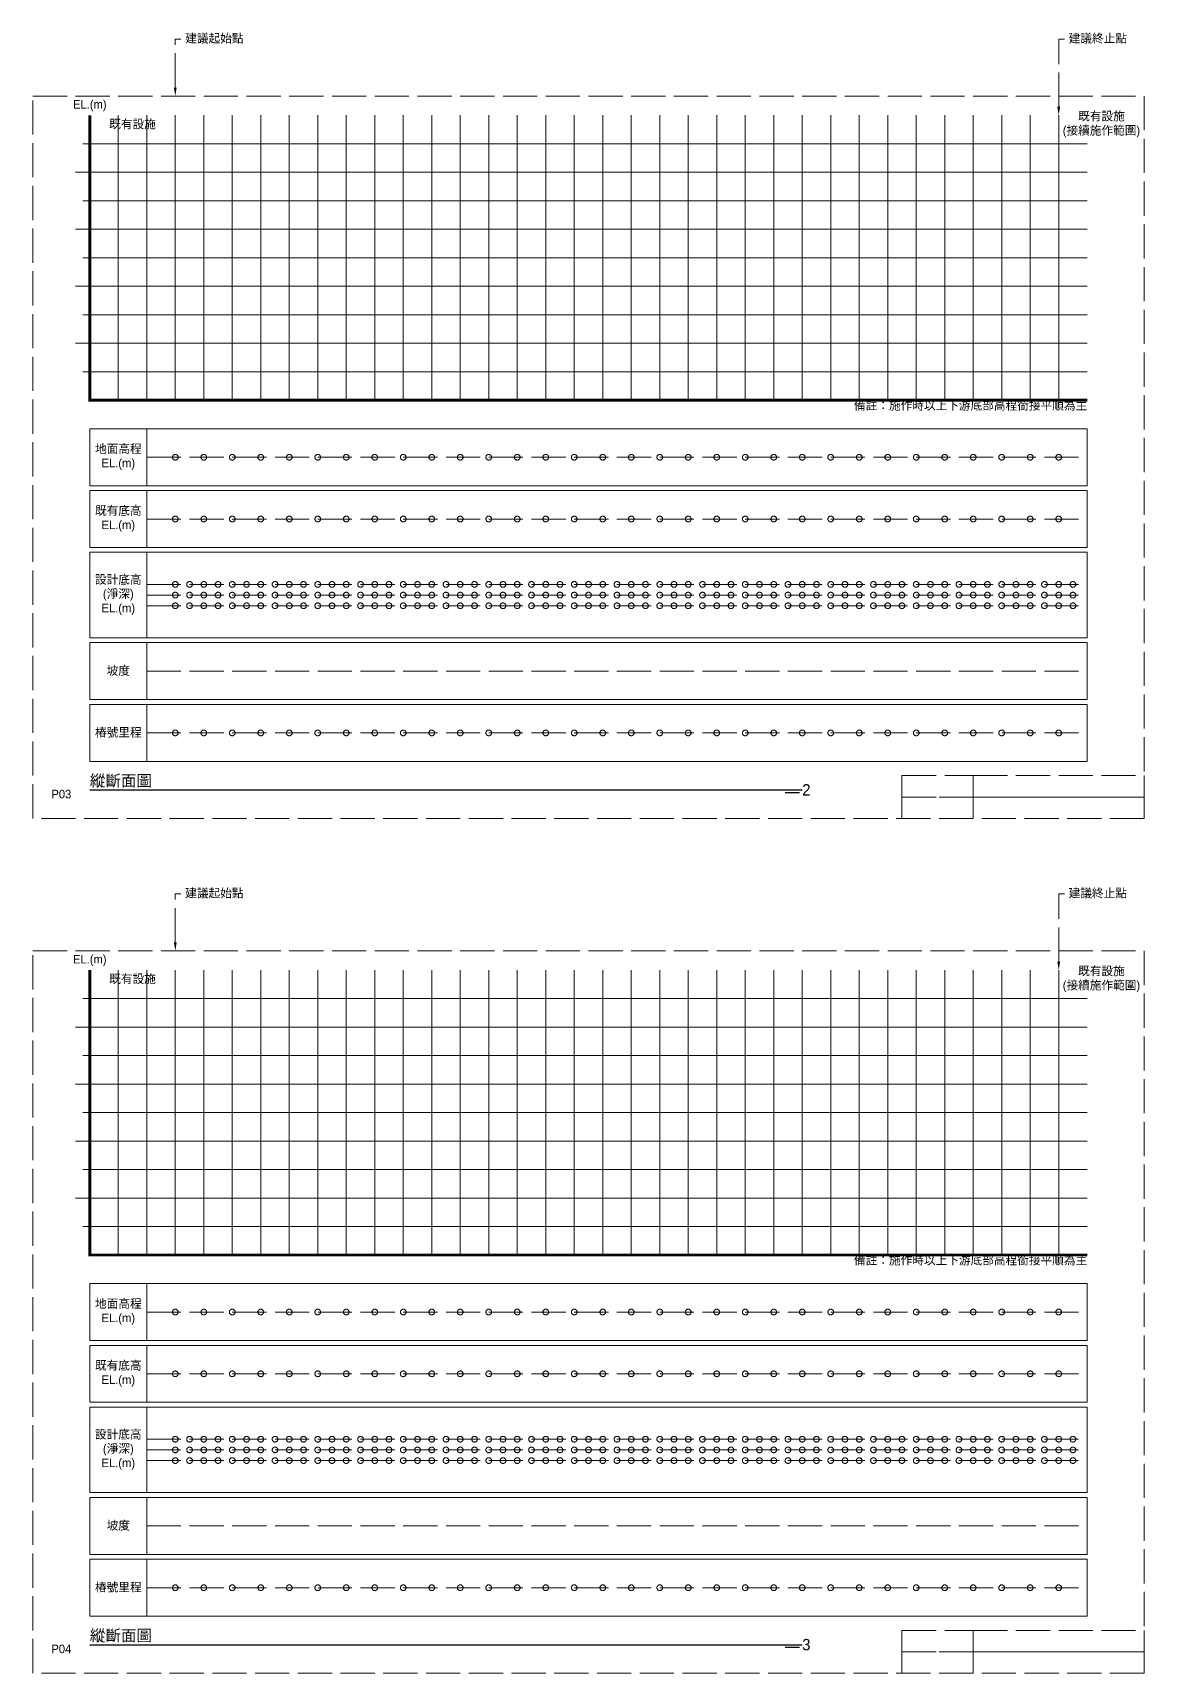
# Model space of a CAD drawing. Extents: x 0 to 729, y -900 to 276.
# Drawn here: x 0 to 390, y -900 to -324 of the extents above; entities that cross this region are included whole.
import ezdxf
from ezdxf import colors
from ezdxf.entities.mleader import LeaderData, LeaderLine
from ezdxf.math import Vec2, Vec3

# ---------------------------------------------------------------- set-up
doc = ezdxf.new("R2010")
doc.units = 0
doc.header["$MEASUREMENT"] = 0
doc.linetypes.add('ACAD_ISO02W100', pattern=[15, 12, -3])
for name, color, linetype, lineweight in [('一、1.基本-圖框', 7, 'Continuous', 20), ('一、2.基本-底圖', 9, 'Continuous', 20), ('三、3.文字-註解文字', 2, 'Continuous', 30)]:
    doc.layers.add(name, color=color, linetype=linetype, lineweight=lineweight)
doc.layers.add('一、4.基本-隱藏', color=9, linetype='ACAD_ISO02W100', lineweight=20, plot=False)
doc.styles.add('機動調整', font='kaiu.ttf')
doc.styles.add('次圖名', font='MS PGothic.ttf', dxfattribs={"height": 4})
doc.styles.add('註解文字', font='MS PGothic.ttf', dxfattribs={"height": 3})
doc.styles.add('說明文字', font='MS PGothic.ttf', dxfattribs={"height": 3})

# ---------------------------------------------------------------- blocks, each defined once
blk = doc.blocks.new('*U35')
at = {"layer": '一、4.基本-隱藏'}
blk.add_circle((10, 0), 1, dxfattribs=at)
blk = doc.blocks.new('*U36')
at = {"layer": '一、4.基本-隱藏', "color": 0, "linetype": 'ByBlock', "lineweight": -2, "transparency": 16777216}
for p in [(40, -473.25), (50, -473.25), (60, -473.25), (70, -473.25), (80, -473.25), (90, -473.25), (100, -473.25), (110, -473.25), (120, -473.25), (130, -473.25), (140, -473.25), (150, -473.25), (160, -473.25), (170, -473.25), (180, -473.25), (190, -473.25), (200, -473.25), (210, -473.25), (220, -473.25), (230, -473.25), (240, -473.25), (250, -473.25), (260, -473.25), (270, -473.25), (280, -473.25), (290, -473.25), (300, -473.25), (310, -473.25), (320, -473.25), (330, -473.25), (340, -473.25), (350, -473.25)]:
    blk.add_blockref('*U35', p, dxfattribs=at)
blk = doc.blocks.new('*U37')
at = {"layer": '一、4.基本-隱藏'}
blk.add_circle((10, 0), 1, dxfattribs=at)
blk = doc.blocks.new('*U38')
at = {"layer": '一、4.基本-隱藏', "color": 0, "linetype": 'ByBlock', "lineweight": -2, "transparency": 16777216}
for p in [(40, -494.9375), (50, -494.9375), (60, -494.9375), (70, -494.9375), (80, -494.9375), (90, -494.9375), (100, -494.9375), (110, -494.9375), (120, -494.9375), (130, -494.9375), (140, -494.9375), (150, -494.9375), (160, -494.9375), (170, -494.9375), (180, -494.9375), (190, -494.9375), (200, -494.9375), (210, -494.9375), (220, -494.9375), (230, -494.9375), (240, -494.9375), (250, -494.9375), (260, -494.9375), (270, -494.9375), (280, -494.9375), (290, -494.9375), (300, -494.9375), (310, -494.9375), (320, -494.9375), (330, -494.9375), (340, -494.9375), (350, -494.9375)]:
    blk.add_blockref('*U37', p, dxfattribs=at)
blk = doc.blocks.new('*U39')
at = {"layer": '一、4.基本-隱藏'}
blk.add_circle((10, 0), 1, dxfattribs=at)
blk = doc.blocks.new('*U40')
at = {"layer": '一、4.基本-隱藏', "color": 0, "linetype": 'ByBlock', "lineweight": -2, "transparency": 16777216}
for p in [(40, -521.625), (45, -521.625), (50, -521.625), (55, -521.625), (60, -521.625), (65, -521.625), (70, -521.625), (75, -521.625), (80, -521.625), (85, -521.625), (90, -521.625), (95, -521.625), (100, -521.625), (105, -521.625), (110, -521.625), (115, -521.625), (120, -521.625), (125, -521.625), (130, -521.625), (135, -521.625), (140, -521.625), (145, -521.625), (150, -521.625), (155, -521.625), (160, -521.625), (165, -521.625), (170, -521.625), (175, -521.625), (180, -521.625), (185, -521.625), (190, -521.625), (195, -521.625), (200, -521.625), (205, -521.625), (210, -521.625), (215, -521.625), (220, -521.625), (225, -521.625), (230, -521.625), (235, -521.625), (240, -521.625), (245, -521.625), (250, -521.625), (255, -521.625), (260, -521.625), (265, -521.625), (270, -521.625), (275, -521.625), (280, -521.625), (285, -521.625), (290, -521.625), (295, -521.625), (300, -521.625), (305, -521.625), (310, -521.625), (315, -521.625), (320, -521.625), (325, -521.625), (330, -521.625), (335, -521.625), (340, -521.625), (345, -521.625), (350, -521.625), (355, -521.625)]:
    blk.add_blockref('*U39', p, dxfattribs=at)
blk = doc.blocks.new('*U41')
at = {"layer": '一、4.基本-隱藏'}
blk.add_circle((10, 0), 1, dxfattribs=at)
blk = doc.blocks.new('*U42')
at = {"layer": '一、4.基本-隱藏', "color": 0, "linetype": 'ByBlock', "lineweight": -2, "transparency": 16777216}
for p in [(40, -570), (50, -570), (60, -570), (70, -570), (80, -570), (90, -570), (100, -570), (110, -570), (120, -570), (130, -570), (140, -570), (150, -570), (160, -570), (170, -570), (180, -570), (190, -570), (200, -570), (210, -570), (220, -570), (230, -570), (240, -570), (250, -570), (260, -570), (270, -570), (280, -570), (290, -570), (300, -570), (310, -570), (320, -570), (330, -570), (340, -570), (350, -570)]:
    blk.add_blockref('*U41', p, dxfattribs=at)
blk = doc.blocks.new('*U33')
at = {"layer": '一、4.基本-隱藏'}
blk.add_circle((10, 0), 1, dxfattribs=at)
blk = doc.blocks.new('*U34')
at = {"layer": '一、4.基本-隱藏', "color": 0, "linetype": 'ByBlock', "lineweight": -2, "transparency": 16777216}
for p in [(40, 78.375), (45, 78.375), (50, 78.375), (55, 78.375), (60, 78.375), (65, 78.375), (70, 78.375), (75, 78.375), (80, 78.375), (85, 78.375), (90, 78.375), (95, 78.375), (100, 78.375), (105, 78.375), (110, 78.375), (115, 78.375), (120, 78.375), (125, 78.375), (130, 78.375), (135, 78.375), (140, 78.375), (145, 78.375), (150, 78.375), (155, 78.375), (160, 78.375), (165, 78.375), (170, 78.375), (175, 78.375), (180, 78.375), (185, 78.375), (190, 78.375), (195, 78.375), (200, 78.375), (205, 78.375), (210, 78.375), (215, 78.375), (220, 78.375), (225, 78.375), (230, 78.375), (235, 78.375), (240, 78.375), (245, 78.375), (250, 78.375), (255, 78.375), (260, 78.375), (265, 78.375), (270, 78.375), (275, 78.375), (280, 78.375), (285, 78.375), (290, 78.375), (295, 78.375), (300, 78.375), (305, 78.375), (310, 78.375), (315, 78.375), (320, 78.375), (325, 78.375), (330, 78.375), (335, 78.375), (340, 78.375), (345, 78.375), (350, 78.375), (355, 78.375)]:
    blk.add_blockref('*U33', p, dxfattribs=at)
blk = doc.blocks.new('*U31')
at = {"layer": '一、4.基本-隱藏'}
blk.add_circle((10, 0), 1, dxfattribs=at)
blk = doc.blocks.new('*U32')
at = {"layer": '一、4.基本-隱藏', "color": 0, "linetype": 'ByBlock', "lineweight": -2, "transparency": 16777216}
for p in [(40, 78.375), (45, 78.375), (50, 78.375), (55, 78.375), (60, 78.375), (65, 78.375), (70, 78.375), (75, 78.375), (80, 78.375), (85, 78.375), (90, 78.375), (95, 78.375), (100, 78.375), (105, 78.375), (110, 78.375), (115, 78.375), (120, 78.375), (125, 78.375), (130, 78.375), (135, 78.375), (140, 78.375), (145, 78.375), (150, 78.375), (155, 78.375), (160, 78.375), (165, 78.375), (170, 78.375), (175, 78.375), (180, 78.375), (185, 78.375), (190, 78.375), (195, 78.375), (200, 78.375), (205, 78.375), (210, 78.375), (215, 78.375), (220, 78.375), (225, 78.375), (230, 78.375), (235, 78.375), (240, 78.375), (245, 78.375), (250, 78.375), (255, 78.375), (260, 78.375), (265, 78.375), (270, 78.375), (275, 78.375), (280, 78.375), (285, 78.375), (290, 78.375), (295, 78.375), (300, 78.375), (305, 78.375), (310, 78.375), (315, 78.375), (320, 78.375), (325, 78.375), (330, 78.375), (335, 78.375), (340, 78.375), (345, 78.375), (350, 78.375), (355, 78.375)]:
    blk.add_blockref('*U31', p, dxfattribs=at)
blk = doc.blocks.new('*U47')
at = {"layer": '一、4.基本-隱藏'}
blk.add_circle((10, 0), 1, dxfattribs=at)
blk = doc.blocks.new('*U48')
at = {"layer": '一、4.基本-隱藏', "color": 0, "linetype": 'ByBlock', "lineweight": -2, "transparency": 16777216}
for p in [(40, -773.25), (50, -773.25), (60, -773.25), (70, -773.25), (80, -773.25), (90, -773.25), (100, -773.25), (110, -773.25), (120, -773.25), (130, -773.25), (140, -773.25), (150, -773.25), (160, -773.25), (170, -773.25), (180, -773.25), (190, -773.25), (200, -773.25), (210, -773.25), (220, -773.25), (230, -773.25), (240, -773.25), (250, -773.25), (260, -773.25), (270, -773.25), (280, -773.25), (290, -773.25), (300, -773.25), (310, -773.25), (320, -773.25), (330, -773.25), (340, -773.25), (350, -773.25)]:
    blk.add_blockref('*U47', p, dxfattribs=at)
blk = doc.blocks.new('*U49')
at = {"layer": '一、4.基本-隱藏'}
blk.add_circle((10, 0), 1, dxfattribs=at)
blk = doc.blocks.new('*U50')
at = {"layer": '一、4.基本-隱藏', "color": 0, "linetype": 'ByBlock', "lineweight": -2, "transparency": 16777216}
for p in [(40, -794.9375), (50, -794.9375), (60, -794.9375), (70, -794.9375), (80, -794.9375), (90, -794.9375), (100, -794.9375), (110, -794.9375), (120, -794.9375), (130, -794.9375), (140, -794.9375), (150, -794.9375), (160, -794.9375), (170, -794.9375), (180, -794.9375), (190, -794.9375), (200, -794.9375), (210, -794.9375), (220, -794.9375), (230, -794.9375), (240, -794.9375), (250, -794.9375), (260, -794.9375), (270, -794.9375), (280, -794.9375), (290, -794.9375), (300, -794.9375), (310, -794.9375), (320, -794.9375), (330, -794.9375), (340, -794.9375), (350, -794.9375)]:
    blk.add_blockref('*U49', p, dxfattribs=at)
blk = doc.blocks.new('*U51')
at = {"layer": '一、4.基本-隱藏'}
blk.add_circle((10, 0), 1, dxfattribs=at)
blk = doc.blocks.new('*U52')
at = {"layer": '一、4.基本-隱藏', "color": 0, "linetype": 'ByBlock', "lineweight": -2, "transparency": 16777216}
for p in [(40, -821.625), (45, -821.625), (50, -821.625), (55, -821.625), (60, -821.625), (65, -821.625), (70, -821.625), (75, -821.625), (80, -821.625), (85, -821.625), (90, -821.625), (95, -821.625), (100, -821.625), (105, -821.625), (110, -821.625), (115, -821.625), (120, -821.625), (125, -821.625), (130, -821.625), (135, -821.625), (140, -821.625), (145, -821.625), (150, -821.625), (155, -821.625), (160, -821.625), (165, -821.625), (170, -821.625), (175, -821.625), (180, -821.625), (185, -821.625), (190, -821.625), (195, -821.625), (200, -821.625), (205, -821.625), (210, -821.625), (215, -821.625), (220, -821.625), (225, -821.625), (230, -821.625), (235, -821.625), (240, -821.625), (245, -821.625), (250, -821.625), (255, -821.625), (260, -821.625), (265, -821.625), (270, -821.625), (275, -821.625), (280, -821.625), (285, -821.625), (290, -821.625), (295, -821.625), (300, -821.625), (305, -821.625), (310, -821.625), (315, -821.625), (320, -821.625), (325, -821.625), (330, -821.625), (335, -821.625), (340, -821.625), (345, -821.625), (350, -821.625), (355, -821.625)]:
    blk.add_blockref('*U51', p, dxfattribs=at)
blk = doc.blocks.new('*U53')
at = {"layer": '一、4.基本-隱藏'}
blk.add_circle((10, 0), 1, dxfattribs=at)
blk = doc.blocks.new('*U54')
at = {"layer": '一、4.基本-隱藏', "color": 0, "linetype": 'ByBlock', "lineweight": -2, "transparency": 16777216}
for p in [(40, -870), (50, -870), (60, -870), (70, -870), (80, -870), (90, -870), (100, -870), (110, -870), (120, -870), (130, -870), (140, -870), (150, -870), (160, -870), (170, -870), (180, -870), (190, -870), (200, -870), (210, -870), (220, -870), (230, -870), (240, -870), (250, -870), (260, -870), (270, -870), (280, -870), (290, -870), (300, -870), (310, -870), (320, -870), (330, -870), (340, -870), (350, -870)]:
    blk.add_blockref('*U53', p, dxfattribs=at)
blk = doc.blocks.new('*U45')
at = {"layer": '一、4.基本-隱藏'}
blk.add_circle((10, 0), 1, dxfattribs=at)
blk = doc.blocks.new('*U46')
at = {"layer": '一、4.基本-隱藏', "color": 0, "linetype": 'ByBlock', "lineweight": -2, "transparency": 16777216}
for p in [(40, 78.375), (45, 78.375), (50, 78.375), (55, 78.375), (60, 78.375), (65, 78.375), (70, 78.375), (75, 78.375), (80, 78.375), (85, 78.375), (90, 78.375), (95, 78.375), (100, 78.375), (105, 78.375), (110, 78.375), (115, 78.375), (120, 78.375), (125, 78.375), (130, 78.375), (135, 78.375), (140, 78.375), (145, 78.375), (150, 78.375), (155, 78.375), (160, 78.375), (165, 78.375), (170, 78.375), (175, 78.375), (180, 78.375), (185, 78.375), (190, 78.375), (195, 78.375), (200, 78.375), (205, 78.375), (210, 78.375), (215, 78.375), (220, 78.375), (225, 78.375), (230, 78.375), (235, 78.375), (240, 78.375), (245, 78.375), (250, 78.375), (255, 78.375), (260, 78.375), (265, 78.375), (270, 78.375), (275, 78.375), (280, 78.375), (285, 78.375), (290, 78.375), (295, 78.375), (300, 78.375), (305, 78.375), (310, 78.375), (315, 78.375), (320, 78.375), (325, 78.375), (330, 78.375), (335, 78.375), (340, 78.375), (345, 78.375), (350, 78.375), (355, 78.375)]:
    blk.add_blockref('*U45', p, dxfattribs=at)
blk = doc.blocks.new('*U43')
at = {"layer": '一、4.基本-隱藏'}
blk.add_circle((10, 0), 1, dxfattribs=at)
blk = doc.blocks.new('*U44')
at = {"layer": '一、4.基本-隱藏', "color": 0, "linetype": 'ByBlock', "lineweight": -2, "transparency": 16777216}
for p in [(40, 78.375), (45, 78.375), (50, 78.375), (55, 78.375), (60, 78.375), (65, 78.375), (70, 78.375), (75, 78.375), (80, 78.375), (85, 78.375), (90, 78.375), (95, 78.375), (100, 78.375), (105, 78.375), (110, 78.375), (115, 78.375), (120, 78.375), (125, 78.375), (130, 78.375), (135, 78.375), (140, 78.375), (145, 78.375), (150, 78.375), (155, 78.375), (160, 78.375), (165, 78.375), (170, 78.375), (175, 78.375), (180, 78.375), (185, 78.375), (190, 78.375), (195, 78.375), (200, 78.375), (205, 78.375), (210, 78.375), (215, 78.375), (220, 78.375), (225, 78.375), (230, 78.375), (235, 78.375), (240, 78.375), (245, 78.375), (250, 78.375), (255, 78.375), (260, 78.375), (265, 78.375), (270, 78.375), (275, 78.375), (280, 78.375), (285, 78.375), (290, 78.375), (295, 78.375), (300, 78.375), (305, 78.375), (310, 78.375), (315, 78.375), (320, 78.375), (325, 78.375), (330, 78.375), (335, 78.375), (340, 78.375), (345, 78.375), (350, 78.375), (355, 78.375)]:
    blk.add_blockref('*U43', p, dxfattribs=at)

msp = doc.modelspace()

# ---------------------------------------------------------------- linework, layer by layer
at = {"layer": '一、1.基本-圖框', "const_width": 1}
for points in [[(370, -453.25), (20, -453.25), (20, -353.25)], [(370, -753.25), (20, -753.25), (20, -653.25)]]:
    msp.add_lwpolyline(points, dxfattribs=at)
at = {"layer": '一、1.基本-圖框'}
for points in [[(20, -363.25), (17.5, -363.25)], [(20, -373.25), (15, -373.25)], [(20, -383.25), (17.5, -383.25)], [(20, -393.25), (15, -393.25)], [(20, -403.25), (17.5, -403.25)], [(20, -413.25), (15, -413.25)], [(20, -423.25), (17.5, -423.25)], [(20, -433.25), (15, -433.25)], [(20, -433.25), (370, -433.25)], [(20, -443.25), (17.5, -443.25)], [(20, -663.25), (17.5, -663.25)], [(20, -673.25), (15, -673.25)], [(20, -683.25), (17.5, -683.25)], [(20, -693.25), (15, -693.25)], [(20, -703.25), (17.5, -703.25)], [(20, -713.25), (15, -713.25)], [(20, -723.25), (17.5, -723.25)], [(20, -733.25), (15, -733.25)], [(20, -733.25), (370, -733.25)], [(20, -743.25), (17.5, -743.25)]]:
    msp.add_lwpolyline(points, dxfattribs=at)
for points in [[(20, -463.25), (40, -463.25), (40, -483.25), (20, -483.25)], [(40, -463.25), (370, -463.25), (370, -483.25), (40, -483.25)], [(20, -484.94), (40, -484.94), (40, -504.94), (20, -504.94)], [(40, -484.94), (370, -484.94), (370, -504.94), (40, -504.94)], [(20, -506.62), (40, -506.62), (40, -536.62), (20, -536.62)], [(40, -506.62), (370, -506.62), (370, -536.62), (40, -536.62)], [(20, -538.31), (40, -538.31), (40, -558.31), (20, -558.31)], [(40, -538.31), (370, -538.31), (370, -558.31), (40, -558.31)], [(20, -560), (40, -560), (40, -580), (20, -580)], [(40, -560), (370, -560), (370, -580), (40, -580)], [(20, -763.25), (40, -763.25), (40, -783.25), (20, -783.25)], [(40, -763.25), (370, -763.25), (370, -783.25), (40, -783.25)], [(20, -784.94), (40, -784.94), (40, -804.94), (20, -804.94)], [(40, -784.94), (370, -784.94), (370, -804.94), (40, -804.94)], [(20, -806.63), (40, -806.63), (40, -836.63), (20, -836.63)], [(40, -806.63), (370, -806.63), (370, -836.63), (40, -836.63)], [(20, -838.31), (40, -838.31), (40, -858.31), (20, -858.31)], [(40, -838.31), (370, -838.31), (370, -858.31), (40, -858.31)], [(20, -860), (40, -860), (40, -880), (20, -880)], [(40, -860), (370, -860), (370, -880), (40, -880)]]:
    msp.add_lwpolyline(points, close=True, dxfattribs=at)
at = {"layer": '一、2.基本-底圖'}
for points in [[(30, -353.25), (30, -453.25)], [(40, -353.25), (40, -453.25)], [(50, -353.25), (50, -453.25)], [(60, -353.25), (60, -453.25)], [(70, -353.25), (70, -453.25)], [(80, -353.25), (80, -453.25)], [(90, -353.25), (90, -453.25)], [(100, -353.25), (100, -453.25)], [(110, -353.25), (110, -453.25)], [(120, -353.25), (120, -453.25)], [(130, -353.25), (130, -453.25)], [(140, -353.25), (140, -453.25)], [(150, -353.25), (150, -453.25)], [(160, -353.25), (160, -453.25)], [(170, -353.25), (170, -453.25)], [(180, -353.25), (180, -453.25)], [(190, -353.25), (190, -453.25)], [(200, -353.25), (200, -453.25)], [(210, -353.25), (210, -453.25)], [(220, -353.25), (220, -453.25)], [(230, -353.25), (230, -453.25)], [(240, -353.25), (240, -453.25)], [(250, -353.25), (250, -453.25)], [(260, -353.25), (260, -453.25)], [(270, -353.25), (270, -453.25)], [(280, -353.25), (280, -453.25)], [(290, -353.25), (290, -453.25)], [(300, -353.25), (300, -453.25)], [(310, -353.25), (310, -453.25)], [(320, -353.25), (320, -453.25)], [(330, -353.25), (330, -453.25)], [(340, -353.25), (340, -453.25)], [(350, -353.25), (350, -453.25)], [(360, -353.25), (360, -453.25)], [(20, -363.25), (370, -363.25)], [(20, -373.25), (370, -373.25)], [(20, -383.25), (370, -383.25)], [(20, -393.25), (370, -393.25)], [(20, -403.25), (370, -403.25)], [(20, -413.25), (370, -413.25)], [(20, -423.25), (370, -423.25)], [(20, -433.25), (370, -433.25)], [(20, -443.25), (370, -443.25)], [(30, -653.25), (30, -753.25)], [(40, -653.25), (40, -753.25)], [(50, -653.25), (50, -753.25)], [(60, -653.25), (60, -753.25)], [(70, -653.25), (70, -753.25)], [(80, -653.25), (80, -753.25)], [(90, -653.25), (90, -753.25)], [(100, -653.25), (100, -753.25)], [(110, -653.25), (110, -753.25)], [(120, -653.25), (120, -753.25)], [(130, -653.25), (130, -753.25)], [(140, -653.25), (140, -753.25)], [(150, -653.25), (150, -753.25)], [(160, -653.25), (160, -753.25)], [(170, -653.25), (170, -753.25)], [(180, -653.25), (180, -753.25)], [(190, -653.25), (190, -753.25)], [(200, -653.25), (200, -753.25)], [(210, -653.25), (210, -753.25)], [(220, -653.25), (220, -753.25)], [(230, -653.25), (230, -753.25)], [(240, -653.25), (240, -753.25)], [(250, -653.25), (250, -753.25)], [(260, -653.25), (260, -753.25)], [(270, -653.25), (270, -753.25)], [(280, -653.25), (280, -753.25)], [(290, -653.25), (290, -753.25)], [(300, -653.25), (300, -753.25)], [(310, -653.25), (310, -753.25)], [(320, -653.25), (320, -753.25)], [(330, -653.25), (330, -753.25)], [(340, -653.25), (340, -753.25)], [(350, -653.25), (350, -753.25)], [(360, -653.25), (360, -753.25)], [(20, -663.25), (370, -663.25)], [(20, -673.25), (370, -673.25)], [(20, -683.25), (370, -683.25)], [(20, -693.25), (370, -693.25)], [(20, -703.25), (370, -703.25)], [(20, -713.25), (370, -713.25)], [(20, -723.25), (370, -723.25)], [(20, -733.25), (370, -733.25)], [(20, -743.25), (370, -743.25)]]:
    msp.add_lwpolyline(points, dxfattribs=at)
at = {"layer": '一、4.基本-隱藏'}
for points in [[(0, -346.5), (390, -346.5), (390, -600), (0, -600)], [(305, -585), (330, -585), (330, -592.5), (305, -592.5)], [(330, -585), (390, -585), (390, -592.5), (330, -592.5)], [(305, -592.5), (330, -592.5), (330, -600), (305, -600)], [(330, -592.5), (390, -592.5), (390, -600), (330, -600)], [(0, -646.5), (390, -646.5), (390, -900), (0, -900)], [(305, -885), (330, -885), (330, -892.5), (305, -892.5)], [(330, -885), (390, -885), (390, -892.5), (330, -892.5)], [(305, -892.5), (330, -892.5), (330, -900), (305, -900)], [(330, -892.5), (390, -892.5), (390, -900), (330, -900)]]:
    msp.add_lwpolyline(points, close=True, dxfattribs=at)
for points in [[(40, -473.25), (370, -473.25)], [(40, -494.94), (370, -494.94)], [(40, -517.88), (370, -517.88)], [(40, -521.62), (370, -521.62)], [(40, -525.38), (370, -525.38)], [(40, -548.31), (370, -548.31)], [(40, -570), (370, -570)], [(40, -773.25), (370, -773.25)], [(40, -794.94), (370, -794.94)], [(40, -817.88), (370, -817.88)], [(40, -821.63), (370, -821.63)], [(40, -825.38), (370, -825.38)], [(40, -848.31), (370, -848.31)], [(40, -870), (370, -870)]]:
    msp.add_lwpolyline(points, dxfattribs=at)
at = {"layer": '三、3.文字-註解文字'}
for points in [[(20, -590), (270, -590)], [(269, -591), (264, -591)], [(20, -890), (270, -890)], [(269, -891), (264, -891)]]:
    msp.add_lwpolyline(points, dxfattribs=at)

# ---------------------------------------------------------------- block references
at = {"layer": '一、4.基本-隱藏'}
for name, p in [('*U36', (0, 0)), ('*U38', (0, 0)), ('*U32', (0, -596.25)), ('*U40', (0, 0)), ('*U34', (0, -603.75)), ('*U42', (0, 0)), ('*U48', (0, 0)), ('*U50', (0, 0)), ('*U44', (0, -896.25)), ('*U52', (0, 0)), ('*U46', (0, -903.75)), ('*U54', (0, 0))]:
    msp.add_blockref(name, p, dxfattribs=at)

# ---------------------------------------------------------------- texts
at = {"layer": '一、1.基本-圖框', "char_height": 3}
for s, width, gutter_width, insert, attachment_point, style in [('{\\fMS PGothic|b0|i0|c128|p34;EL.(m)}', 17.8344, 15, (20, -349.88), 5, '說明文字'), ('備註：施作時以上下游底部高程銜接平順為主', 84.8921, 20, (370, -455.25), 6, '機動調整'), ('地面高程\\PEL.(m)', 17.8344, 15, (30, -473.25), 5, '說明文字'), ('既有底高{\\fMS PGothic|b0|i0|c128|p34;EL.(m)}', 17.8344, 15, (30, -494.94), 5, '說明文字'), ('設計底高\\P(淨深)\\PEL.(m)', 17.8344, 15, (30, -521.62), 5, '說明文字'), ('坡度', 17.8344, 15, (30, -548.31), 5, '說明文字'), ('樁號里程', 17.8344, 15, (30, -570), 5, '說明文字'), ('{\\fMS PGothic|b0|i0|c128|p34;EL.(m)}', 17.8344, 15, (20, -649.88), 5, '說明文字'), ('備註：施作時以上下游底部高程銜接平順為主', 84.8921, 20, (370, -755.25), 6, '機動調整'), ('地面高程\\PEL.(m)', 17.8344, 15, (30, -773.25), 5, '說明文字'), ('既有底高{\\fMS PGothic|b0|i0|c128|p34;EL.(m)}', 17.8344, 15, (30, -794.94), 5, '說明文字'), ('設計底高\\P(淨深)\\PEL.(m)', 17.8344, 15, (30, -821.63), 5, '說明文字'), ('坡度', 17.8344, 15, (30, -848.31), 5, '說明文字'), ('樁號里程', 17.8344, 15, (30, -870), 5, '說明文字')]:
    msp.add_mtext_dynamic_manual_height_columns(s, width=width, gutter_width=gutter_width, heights=[0], dxfattribs=dict(at, insert=insert, attachment_point=attachment_point, style=style))
at = {"layer": '一、4.基本-隱藏', "char_height": 3, "style": '說明文字'}
for s, width, insert, attachment_point in [('既有設施', 17.9393, (35, -356.5), 5), ('{\\fMS PGothic|b0|i0|c128|p34;既有設施}\\P(接續施作範圍)', 30.6621, (375, -356.5), 5), ('{\\fMS PGothic|b0|i0|c128|p34;P0}3', 4.1773, (13.5, -591.5), 6), ('既有設施', 17.9393, (35, -656.5), 5), ('{\\fMS PGothic|b0|i0|c128|p34;既有設施}\\P(接續施作範圍)', 30.6621, (375, -656.5), 5), ('{\\fMS PGothic|b0|i0|c128|p34;P0}4', 4.1773, (13.5, -891.5), 6)]:
    msp.add_mtext_dynamic_manual_height_columns(s, width=width, gutter_width=15, heights=[0], dxfattribs=dict(at, insert=insert, attachment_point=attachment_point))
at = {"layer": '三、3.文字-註解文字', "char_height": 4, "attachment_point": 4, "style": '次圖名'}
for s, width, insert in [('縱斷面圖', 40.7736, (20, -587)), ('2', 3, (270, -590)), ('縱斷面圖', 40.7736, (20, -887)), ('3', 3, (270, -890))]:
    msp.add_mtext_dynamic_manual_height_columns(s, width=width, gutter_width=15, heights=[0], dxfattribs=dict(at, insert=insert))

# ---------------------------------------------------------------- leaders
at = {"layer": '一、4.基本-隱藏'}
ml = msp.add_multileader_mtext('Standard', dxfattribs=at)
ml.set_content('建議起始點', color=256, style='註解文字')
ml.set_leader_properties(color=256, linetype='ByLayer', lineweight=-1)
ml.build(insert=Vec2(0, 0))
ml.multileader.update_dxf_attribs({"dogleg_length": 2, "arrow_head_size": 3})
ctx = ml.context
ctx.base_point, ctx.char_height, ctx.arrow_head_size, ctx.landing_gap_size, ctx.plane_origin = Vec3(52, -326.5), 3, 3, 1.5, Vec3(50, -353.25)
notes = []
notes.append((ctx, [(0, (1, 1, 0), (50, -326.5), (1, 0), 2, [(0, [(50, -346.5)], 0, [])])]))
ctx.mtext.insert, ctx.mtext.flow_direction = Vec3(53.5, -324.74), 5
ml = msp.add_multileader_mtext('Standard', dxfattribs=at)
ml.set_content('建議終止點', color=256, style='註解文字')
ml.set_leader_properties(color=256, linetype='ByLayer', lineweight=-1)
ml.build(insert=Vec2(0, 0))
ml.multileader.update_dxf_attribs({"dogleg_length": 2, "arrow_head_size": 3})
ctx = ml.context
ctx.base_point, ctx.char_height, ctx.arrow_head_size, ctx.landing_gap_size, ctx.plane_origin = Vec3(362, -326.5), 3, 3, 1.5, Vec3(360, -353.25)
notes.append((ctx, [(0, (1, 1, 0), (360, -326.5), (1, 0), 2, [(0, [(360, -353.25)], 0, [])])]))
ctx.mtext.insert, ctx.mtext.flow_direction = Vec3(363.5, -324.74), 5
ml = msp.add_multileader_mtext('Standard', dxfattribs=at)
ml.set_content('建議起始點', color=256, style='註解文字')
ml.set_leader_properties(color=256, linetype='ByLayer', lineweight=-1)
ml.build(insert=Vec2(0, 0))
ml.multileader.update_dxf_attribs({"dogleg_length": 2, "arrow_head_size": 3})
ctx = ml.context
ctx.base_point, ctx.char_height, ctx.arrow_head_size, ctx.landing_gap_size, ctx.plane_origin = Vec3(52, -626.5), 3, 3, 1.5, Vec3(50, -653.25)
notes.append((ctx, [(0, (1, 1, 0), (50, -626.5), (1, 0), 2, [(0, [(50, -646.5)], 0, [])])]))
ctx.mtext.insert, ctx.mtext.flow_direction = Vec3(53.5, -624.74), 5
ml = msp.add_multileader_mtext('Standard', dxfattribs=at)
ml.set_content('建議終止點', color=256, style='註解文字')
ml.set_leader_properties(color=256, linetype='ByLayer', lineweight=-1)
ml.build(insert=Vec2(0, 0))
ml.multileader.update_dxf_attribs({"dogleg_length": 2, "arrow_head_size": 3})
ctx = ml.context
ctx.base_point, ctx.char_height, ctx.arrow_head_size, ctx.landing_gap_size, ctx.plane_origin = Vec3(362, -626.5), 3, 3, 1.5, Vec3(360, -653.25)
notes.append((ctx, [(0, (1, 1, 0), (360, -626.5), (1, 0), 2, [(0, [(360, -653.25)], 0, [])])]))
ctx.mtext.insert, ctx.mtext.flow_direction = Vec3(363.5, -624.74), 5
for ctx, leaders in notes:
    for number, flags, end, landing, length, lines in leaders:
        leader = LeaderData()
        leader.index, (leader.has_last_leader_line, leader.has_dogleg_vector, leader.attachment_direction) = number, flags
        leader.last_leader_point, leader.dogleg_vector, leader.dogleg_length = Vec3(end), Vec3(landing), length
        for number, points, colour, breaks in lines:
            line = LeaderLine()
            line.index, line.vertices, line.color, line.breaks = number, Vec3.list(points), colors.encode_raw_color(colour), breaks
            leader.lines.append(line)
        ctx.leaders.append(leader)

doc.saveas('drawing.dxf')
